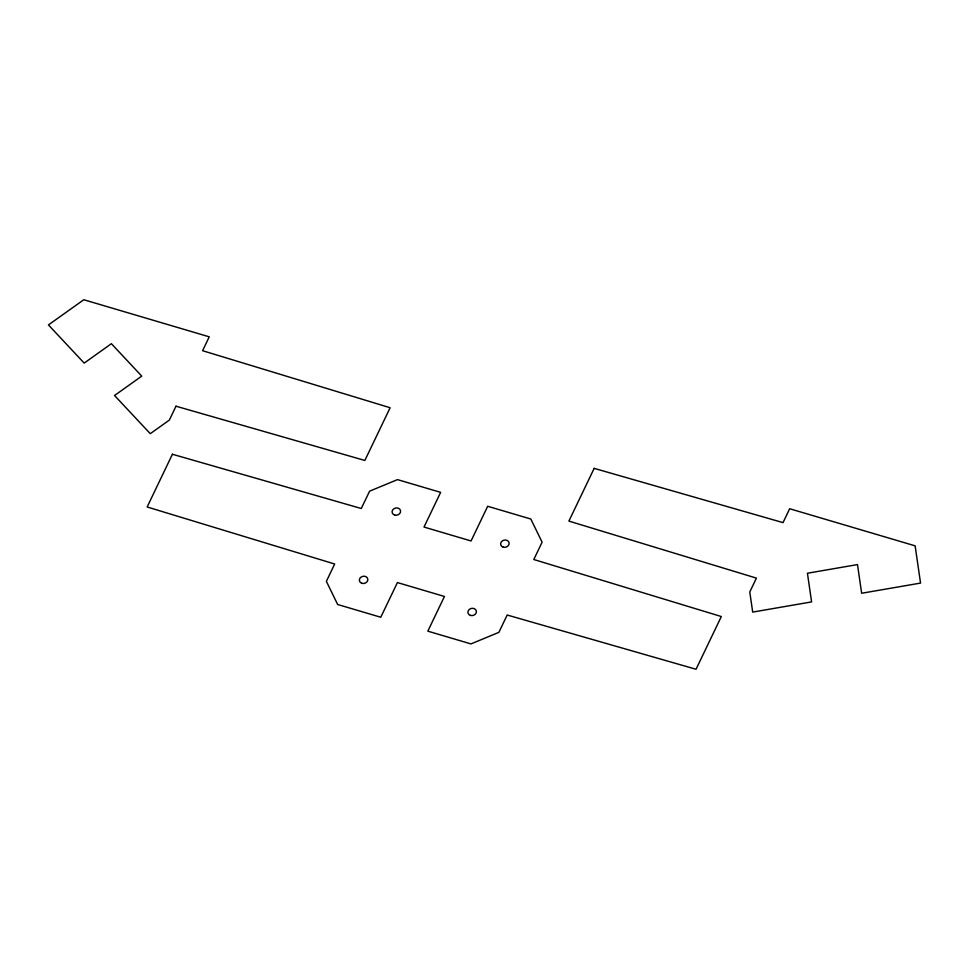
<?xml version="1.0" encoding="UTF-8"?>
<svg xmlns="http://www.w3.org/2000/svg" width="969" height="969" viewBox="0 0 969 969"><rect width="100%" height="100%" fill="white"/><g stroke="black" fill="none" stroke-linecap="round" stroke-linejoin="round"><path stroke-width="1.45" d="M175.995 406.205L169.345 420.086L150.28 433.676L114.548 395.509L141.74 376.117L111.387 343.692L84.182 363.096L48.45 324.93L83.782 299.736L209.243 336.824L202.594 350.705L390.132 407.731L364.853 460.457L175.995 406.205M172.421 454.255L147.155 506.981L334.68 564.006L326.371 581.352L337.66 604.499L380.781 617.253L397.411 582.563L444.456 596.468L427.838 631.158L470.958 643.913L498.878 632.357L507.187 615.012L696.045 669.264L721.324 616.538L533.798 559.513L542.107 542.168L530.818 519.021L487.686 506.278L471.067 540.968L424.01 527.051L440.641 492.361L397.508 479.619L369.601 491.162L361.28 508.507L172.421 454.255M594.167 468.366L568.9 521.092L756.426 578.118L749.776 591.998L752.695 612.093L811.598 601.906L807.431 573.236L857.48 564.588L861.647 593.258L920.55 583.084L915.136 545.838L789.674 508.737L783.025 522.618L594.167 468.366M503.214 547.134A4.288 3.622 -13.6 0 0 509.1 542.931A4.288 3.622 -13.6 0 0 502.317 540.92A4.288 3.622 -13.6 0 0 503.214 547.134M394.662 515.036A4.288 3.622 -13.6 0 0 400.56 510.833A4.288 3.622 -13.6 0 0 393.765 508.834A4.288 3.622 -13.6 0 0 394.662 515.036M361.934 583.326A4.288 3.622 -13.6 0 0 367.82 579.135A4.288 3.622 -13.6 0 0 361.037 577.124A4.288 3.622 -13.6 0 0 361.934 583.326M470.486 615.424A4.288 3.622 -13.6 0 0 476.373 611.221A4.288 3.622 -13.6 0 0 469.577 609.21A4.288 3.622 -13.6 0 0 470.486 615.424"/></g></svg>
